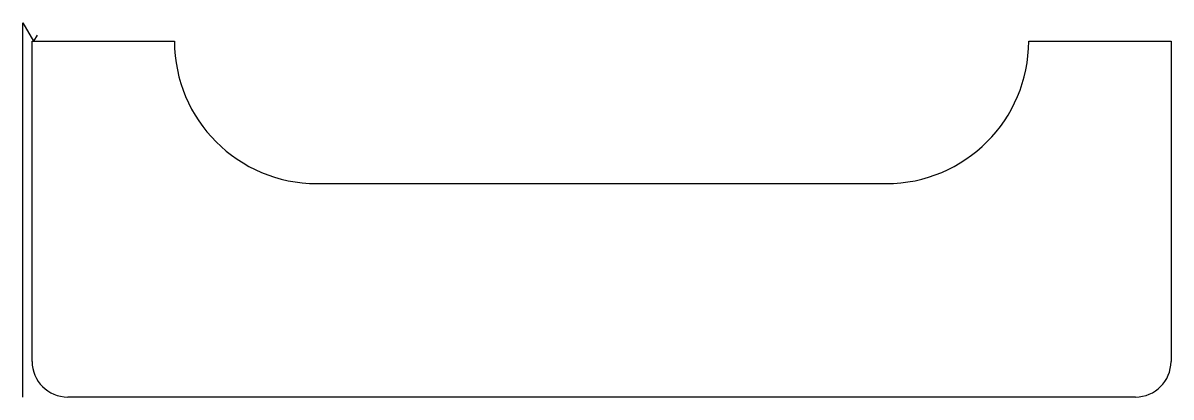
# Model space of a CAD drawing. Extents: x 0.96 to 9.03, y 0.59 to 3.21.
import ezdxf

# ---------------------------------------------------------------- set-up
doc = ezdxf.new("R2010")
doc.units = 0
doc.layers.get('0').update_dxf_attribs({"linetype": 'CONTINUOUS'})
doc.layers.add('2', color=7, linetype='CONTINUOUS')
doc.layers.add('9', color=7, linetype='CONTINUOUS')

msp = doc.modelspace()

# ---------------------------------------------------------------- linework, layer by layer
at = {"color": 0, "linetype": 'CONTINUOUS'}
msp.add_line((0.9622, 0.585), (0.9622, 3.2136), dxfattribs=at)
at = {"layer": '2', "color": 2, "linetype": 'CONTINUOUS'}
for p, q in [((1.0264, 0.835), (1.0264, 3.085)), ((1.0264, 3.085), (1.0365, 3.085)), ((1.0365, 3.085), (2.0264, 3.085)), ((8.0264, 3.085), (9.0264, 3.085)), ((9.0264, 3.085), (9.0264, 0.835)), ((3.0264, 2.085), (7.0264, 2.085)), ((8.7764, 0.585), (1.2764, 0.585))]:
    msp.add_line(p, q, dxfattribs=at)
for centre, radius, start, end in [((3.0264, 3.085), 1, 180, 270), ((7.0264, 3.085), 1, 270, 0), ((1.2764, 0.835), 0.25, 180, 270), ((8.7764, 0.835), 0.25, 270, 0)]:
    msp.add_arc(centre, radius, start, end, dxfattribs=at)
at = {"layer": '9', "color": 9, "linetype": 'CONTINUOUS'}
for p in [(0.9622, 3.2136), (1.0613, 3.1281)]:
    msp.add_line(p, (1.0365, 3.085), dxfattribs=at)

doc.saveas('drawing.dxf')
